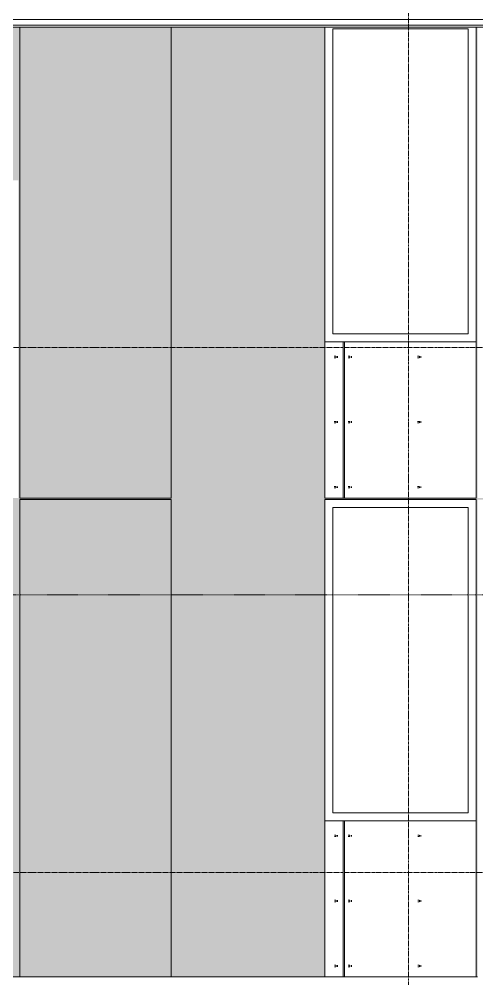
# Model space of a CAD drawing. Header units: inches. Extents: x 9610 to 15331, y -316 to 681.
# Drawn here: x 13869.4 to 13984.4, y 109.2 to 350.5 of the extents above; entities that cross this region are included whole.
import ezdxf

# ---------------------------------------------------------------- set-up
doc = ezdxf.new("R2010")
doc.units = ezdxf.units.IN
doc.header["$MEASUREMENT"] = 0
doc.linetypes.add('Aligning Line 1_8_', pattern=[0.25, 0.125, -0.125])
doc.linetypes.add('Grid Line 1_2_', pattern=[0.875, 0.5, -0.125, 0.125, -0.125])
for name, color, linetype, lineweight in [('A-FLOR-LEVL-1', 51, 'Grid Line 1_2_', 9), ('A-GLAZ-1', 135, 'Continuous', 13), ('A-GLAZ-5', 55, 'Continuous', 9), ('A-WALL-1', 135, 'Continuous', 13), ('A-WALL-PATT-4', 55, 'Continuous', 9), ('G-ANNO-SYMB', 111, 'Aligning Line 1_8_', 9), ('S-GRID-1', 1, 'Grid Line 1_2_', 9)]:
    doc.layers.add(name, color=color, linetype=linetype, lineweight=lineweight)

# ---------------------------------------------------------------- blocks, each defined once
blk = doc.blocks.new('Basic Wall _ EXT - FIBER CEMENT - LARGE - ___-2162457-BUILDING SECTION - NORTH_SOUTH AT ELEVATOR AND COURTYARD - LOOKING EAST')
at = {"layer": 'A-WALL-1'}
for p, q in [((-3399.27, 350.46), (-2067.14, 350.46)), ((-3399.27, 349.02), (-2067.14, 349.02)), ((-3399.08, 348.51), (-2066.96, 348.51))]:
    blk.add_line(p, q, dxfattribs=at)
blk = doc.blocks.new('_THE_ WINDOW _ DOOR - hvac panel - 3rd floor-2113389-BUILDING SECTION - NORTH_SOUTH AT ELEVATOR AND COURTYARD - LOOKING EAST')
at = {"layer": 'A-GLAZ-5'}
h = blk.add_hatch(dxfattribs=at)
h.set_pattern_fill('FP_46', color=256, style=0, pattern_type=2)
h.set_pattern_definition([(180, (-3239.137, 294.812), (-1, 1), [0.5, -1.5]), (90, (-3239.387, 294.562), (1, 1), [0.5, -1.5])])
h.paths.add_polyline_path([(-3213.92, 230.12), (-3213.92, 348.51), (-3251.95, 348.51), (-3251.95, 230.12)], flags=0)
at = {"layer": 'A-GLAZ-1'}
for p, q in [((-3251.95, 348.52), (-3251.95, 230.12)), ((-3213.92, 230.12), (-3213.92, 348.52)), ((-3251.95, 230.12), (-3213.92, 230.12))]:
    blk.add_line(p, q, dxfattribs=at)
blk = doc.blocks.new('_THE_ WINDOW _ DOOR - Window - 3rd Floor-2113392-BUILDING SECTION - NORTH_SOUTH AT ELEVATOR AND COURTYARD - LOOKING EAST')
at = {"layer": 'A-GLAZ-5'}
h = blk.add_hatch(dxfattribs=at)
h.set_pattern_fill('FP_48', color=256, style=0, pattern_type=2)
h.set_pattern_definition([(0, (-3135.57, 287.55), (-38.4, 120.38), [0.392, -38.007]), (0, (-3135.57, 287.95), (-38.4, 120.38), [0.392, -38.007]), (0, (-3135.57, 303.91), (-38.4, 120.38), [0.392, -38.007]), (0, (-3135.57, 304.3), (-38.4, 120.38), [0.392, -38.007]), (0, (-3135.57, 320.27), (-38.4, 120.38), [0.392, -38.007]), (0, (-3135.57, 320.66), (-38.4, 120.38), [0.392, -38.007]), (0, (-3135.57, 336.62), (-38.4, 120.38), [0.392, -38.007]), (0, (-3135.57, 337.02), (-38.4, 120.38), [0.392, -38.007]), (0, (-3135.57, 352.98), (-38.4, 120.38), [0.392, -38.007]), (0, (-3135.57, 353.38), (-38.4, 120.38), [0.392, -38.007]), (0, (-3135.57, 369.34), (-38.4, 120.38), [0.392, -38.007]), (0, (-3135.57, 369.73), (-38.4, 120.375), [0.392, -38.007]), (0, (-3135.57, 385.7), (-38.4, 120.375), [0.392, -38.007]), (0, (-3135.57, 386.09), (-38.4, 120.375), [0.392, -38.007]), (0, (-3135.57, 402.05), (-38.4, 120.375), [0.392, -38.007]), (0, (-3135.57, 402.45), (-38.4, 120.375), [0.392, -38.007]), (0, (-3118.12, 287.55), (-38.4, 120.38), [0.392, -38.007]), (0, (-3118.12, 287.95), (-38.4, 120.38), [0.392, -38.007]), (0, (-3118.12, 303.91), (-38.4, 120.38), [0.392, -38.007]), (0, (-3118.12, 304.3), (-38.4, 120.38), [0.392, -38.007]), (0, (-3118.12, 320.27), (-38.4, 120.38), [0.392, -38.007]), (0, (-3118.12, 320.66), (-38.4, 120.38), [0.392, -38.007]), (0, (-3118.12, 336.62), (-38.4, 120.38), [0.392, -38.007]), (0, (-3118.12, 337.02), (-38.4, 120.38), [0.392, -38.007]), (0, (-3118.12, 352.98), (-38.4, 120.38), [0.392, -38.007]), (0, (-3118.12, 353.38), (-38.4, 120.38), [0.392, -38.007]), (0, (-3118.12, 369.34), (-38.4, 120.375), [0.392, -38.007]), (0, (-3118.12, 369.73), (-38.4, 120.375), [0.392, -38.007]), (0, (-3118.12, 385.7), (-38.4, 120.375), [0.392, -38.007]), (0, (-3118.12, 386.09), (-38.4, 120.375), [0.392, -38.007]), (0, (-3118.12, 402.05), (-38.4, 120.375), [0.392, -38.007]), (0, (-3118.12, 402.45), (-38.4, 120.375), [0.392, -38.007]), (0, (-3100.67, 287.55), (-38.4, 120.38), [0.392, -38.007]), (0, (-3100.67, 287.95), (-38.4, 120.38), [0.392, -38.007]), (0, (-3100.67, 303.91), (-38.4, 120.38), [0.392, -38.007]), (0, (-3100.67, 304.3), (-38.4, 120.38), [0.392, -38.007]), (0, (-3100.67, 320.27), (-38.4, 120.38), [0.392, -38.007]), (0, (-3100.67, 320.66), (-38.4, 120.38), [0.392, -38.007]), (0, (-3100.67, 336.62), (-38.4, 120.38), [0.392, -38.007]), (0, (-3100.67, 337.02), (-38.4, 120.38), [0.392, -38.007]), (0, (-3100.67, 352.98), (-38.4, 120.38), [0.392, -38.007]), (0, (-3100.67, 353.38), (-38.4, 120.38), [0.392, -38.007]), (0, (-3100.67, 369.34), (-38.4, 120.375), [0.392, -38.007]), (0, (-3100.67, 369.73), (-38.4, 120.375), [0.392, -38.007]), (0, (-3100.67, 385.7), (-38.4, 120.375), [0.392, -38.007]), (0, (-3100.67, 386.09), (-38.4, 120.375), [0.392, -38.007]), (0, (-3100.67, 402.05), (-38.4, 120.375), [0.392, -38.007]), (0, (-3100.67, 402.45), (-38.4, 120.375), [0.392, -38.007]), (90, (-3137.31, 285), (-38.4, 2e-15), [120, -0.375]), (90, (-3136.936, 285), (-38.4, 2e-15), [120, -0.375]), (90, (-3135.57, 287.554), (-38.4, 2e-15), [0.392, -119.982]), (90, (-3135.57, 303.91), (-38.4, 2e-15), [0.392, -119.982]), (90, (-3135.57, 320.268), (-38.4, 2e-15), [0.392, -119.982]), (90, (-3135.57, 336.625), (-38.4, 2e-15), [0.392, -119.982]), (90, (-3135.57, 352.982), (-38.4, 2e-15), [0.392, -119.982]), (90, (-3135.57, 369.34), (-38.4, 2e-15), [0.392, -119.982]), (90, (-3135.57, 385.697), (-38.4, 2e-15), [0.392, -119.982]), (90, (-3135.57, 402.054), (-38.4, 2e-15), [0.392, -119.982]), (90, (-3135.177, 287.554), (-38.4, 2e-15), [0.392, -119.982]), (90, (-3135.177, 303.91), (-38.4, 2e-15), [0.392, -119.982]), (90, (-3135.177, 320.268), (-38.4, 2e-15), [0.392, -119.982]), (90, (-3135.177, 336.625), (-38.4, 2e-15), [0.392, -119.982]), (90, (-3135.177, 352.982), (-38.4, 2e-15), [0.392, -119.982]), (90, (-3135.177, 369.34), (-38.4, 2e-15), [0.392, -119.982]), (90, (-3135.177, 385.697), (-38.4, 2e-15), [0.392, -119.982]), (90, (-3135.177, 402.054), (-38.4, 2e-15), [0.392, -119.982]), (90, (-3118.12, 287.554), (-38.4, 2e-15), [0.392, -119.982]), (90, (-3118.12, 303.91), (-38.4, 2e-15), [0.392, -119.982]), (90, (-3118.12, 320.268), (-38.4, 2e-15), [0.392, -119.982]), (90, (-3118.12, 336.625), (-38.4, 2e-15), [0.392, -119.982]), (90, (-3118.12, 352.982), (-38.4, 2e-15), [0.392, -119.982]), (90, (-3118.12, 369.34), (-38.4, 2e-15), [0.392, -119.982]), (90, (-3118.12, 385.697), (-38.4, 2e-15), [0.392, -119.982]), (90, (-3118.12, 402.054), (-38.4, 2e-15), [0.392, -119.982]), (90, (-3117.727, 287.554), (-38.4, 2e-15), [0.392, -119.982]), (90, (-3117.727, 303.91), (-38.4, 2e-15), [0.392, -119.982]), (90, (-3117.727, 320.268), (-38.4, 2e-15), [0.392, -119.982]), (90, (-3117.727, 336.625), (-38.4, 2e-15), [0.392, -119.982]), (90, (-3117.727, 352.982), (-38.4, 2e-15), [0.392, -119.982]), (90, (-3117.727, 369.34), (-38.4, 2e-15), [0.392, -119.982]), (90, (-3117.727, 385.697), (-38.4, 2e-15), [0.392, -119.982]), (90, (-3117.727, 402.054), (-38.4, 2e-15), [0.392, -119.982]), (90, (-3100.67, 287.554), (-38.4, 2e-15), [0.392, -119.982]), (90, (-3100.67, 303.91), (-38.4, 2e-15), [0.392, -119.982]), (90, (-3100.67, 320.268), (-38.4, 2e-15), [0.392, -119.982]), (90, (-3100.67, 336.625), (-38.4, 2e-15), [0.392, -119.982]), (90, (-3100.67, 352.982), (-38.4, 2e-15), [0.392, -119.982]), (90, (-3100.67, 369.34), (-38.4, 2e-15), [0.392, -119.982]), (90, (-3100.67, 385.697), (-38.4, 2e-15), [0.392, -119.982]), (90, (-3100.67, 402.054), (-38.4, 2e-15), [0.392, -119.982]), (90, (-3100.277, 287.554), (-38.4, 2e-15), [0.392, -119.982]), (90, (-3100.277, 303.91), (-38.4, 2e-15), [0.392, -119.982]), (90, (-3100.277, 320.268), (-38.4, 2e-15), [0.392, -119.982]), (90, (-3100.277, 336.625), (-38.4, 2e-15), [0.392, -119.982]), (90, (-3100.277, 352.982), (-38.4, 2e-15), [0.392, -119.982]), (90, (-3100.277, 369.34), (-38.4, 2e-15), [0.392, -119.982]), (90, (-3100.277, 385.697), (-38.4, 2e-15), [0.392, -119.982]), (90, (-3100.277, 402.054), (-38.4, 2e-15), [0.392, -119.982]), (180, (-3098.91, 284.62), (-38.4, 120.38), [38.025, -0.375]), (180, (-3098.91, 285), (-38.4, 120.38), [38.025, -0.375])])
h.paths.add_polyline_path([(-3137.31, 230.12), (-3137.31, 269.37), (-3175.34, 269.37), (-3175.34, 230.12)], flags=0)
at = {"layer": 'A-GLAZ-1'}
for p, q in [((-3175.34, 348.52), (-3175.34, 269.37)), ((-3173.34, 271.37), (-3173.34, 348.12)), ((-3173.34, 348.12), (-3139.31, 348.12)), ((-3139.31, 348.12), (-3139.31, 271.37)), ((-3137.31, 269.37), (-3137.31, 348.52)), ((-3139.31, 271.37), (-3173.34, 271.37)), ((-3175.34, 269.37), (-3137.31, 269.37)), ((-3175.34, 269.37), (-3175.34, 230.12)), ((-3137.31, 230.12), (-3137.31, 269.37)), ((-3175.34, 230.12), (-3137.31, 230.12))]:
    blk.add_line(p, q, dxfattribs=at)
blk = doc.blocks.new('_THE_ WINDOW _ DOOR - Window - 2nd Floor-V56-BUILDING SECTION - NORTH_SOUTH AT ELEVATOR AND COURTYARD - LOOKING EAST')
at = {"layer": 'A-GLAZ-5'}
h = blk.add_hatch(dxfattribs=at)
h.set_pattern_fill('FP_44', color=256, style=0, pattern_type=2)
h.set_pattern_definition([(180, (-2140.28, 167.18), (38.4, 120.38), [0.392, -38.007]), (180, (-2140.28, 167.57), (38.4, 120.38), [0.392, -38.007]), (180, (-2140.28, 183.54), (38.4, 120.38), [0.392, -38.007]), (180, (-2140.28, 183.93), (38.4, 120.38), [0.392, -38.007]), (180, (-2140.28, 199.89), (38.4, 120.38), [0.392, -38.007]), (180, (-2140.28, 200.29), (38.4, 120.38), [0.392, -38.007]), (180, (-2140.28, 216.25), (38.4, 120.38), [0.392, -38.007]), (180, (-2140.28, 216.64), (38.4, 120.38), [0.392, -38.007]), (180, (-2140.28, 232.61), (38.4, 120.38), [0.392, -38.007]), (180, (-2140.28, 233), (38.4, 120.38), [0.392, -38.007]), (180, (-2140.28, 248.96), (38.4, 120.38), [0.392, -38.007]), (180, (-2140.28, 249.36), (38.4, 120.375), [0.392, -38.007]), (180, (-2140.28, 265.32), (38.4, 120.375), [0.392, -38.007]), (180, (-2140.28, 265.71), (38.4, 120.375), [0.392, -38.007]), (180, (-2140.28, 281.68), (38.4, 120.375), [0.392, -38.007]), (180, (-2140.28, 282.07), (38.4, 120.375), [0.392, -38.007]), (180, (-2157.73, 167.18), (38.4, 120.38), [0.392, -38.007]), (180, (-2157.73, 167.57), (38.4, 120.38), [0.392, -38.007]), (180, (-2157.73, 183.54), (38.4, 120.38), [0.392, -38.007]), (180, (-2157.73, 183.93), (38.4, 120.38), [0.392, -38.007]), (180, (-2157.73, 199.89), (38.4, 120.38), [0.392, -38.007]), (180, (-2157.73, 200.29), (38.4, 120.38), [0.392, -38.007]), (180, (-2157.73, 216.25), (38.4, 120.38), [0.392, -38.007]), (180, (-2157.73, 216.64), (38.4, 120.38), [0.392, -38.007]), (180, (-2157.73, 232.61), (38.4, 120.38), [0.392, -38.007]), (180, (-2157.73, 233), (38.4, 120.38), [0.392, -38.007]), (180, (-2157.73, 248.96), (38.4, 120.375), [0.392, -38.007]), (180, (-2157.73, 249.36), (38.4, 120.375), [0.392, -38.007]), (180, (-2157.73, 265.32), (38.4, 120.375), [0.392, -38.007]), (180, (-2157.73, 265.71), (38.4, 120.375), [0.392, -38.007]), (180, (-2157.73, 281.68), (38.4, 120.375), [0.392, -38.007]), (180, (-2157.73, 282.07), (38.4, 120.375), [0.392, -38.007]), (180, (-2175.18, 167.18), (38.4, 120.38), [0.392, -38.007]), (180, (-2175.18, 167.57), (38.4, 120.38), [0.392, -38.007]), (180, (-2175.18, 183.54), (38.4, 120.38), [0.392, -38.007]), (180, (-2175.18, 183.93), (38.4, 120.38), [0.392, -38.007]), (180, (-2175.18, 199.89), (38.4, 120.38), [0.392, -38.007]), (180, (-2175.18, 200.29), (38.4, 120.38), [0.392, -38.007]), (180, (-2175.18, 216.25), (38.4, 120.38), [0.392, -38.007]), (180, (-2175.18, 216.64), (38.4, 120.38), [0.392, -38.007]), (180, (-2175.18, 232.61), (38.4, 120.38), [0.392, -38.007]), (180, (-2175.18, 233), (38.4, 120.38), [0.392, -38.007]), (180, (-2175.18, 248.96), (38.4, 120.375), [0.392, -38.007]), (180, (-2175.18, 249.36), (38.4, 120.375), [0.392, -38.007]), (180, (-2175.18, 265.32), (38.4, 120.375), [0.392, -38.007]), (180, (-2175.18, 265.71), (38.4, 120.375), [0.392, -38.007]), (180, (-2175.18, 281.68), (38.4, 120.375), [0.392, -38.007]), (180, (-2175.18, 282.07), (38.4, 120.375), [0.392, -38.007]), (90, (-2138.536, 164.625), (38.4, -2e-15), [120, -0.375]), (90, (-2138.91, 164.625), (38.4, -2e-15), [120, -0.375]), (90, (-2140.277, 167.18), (38.4, -2e-15), [0.392, -119.982]), (90, (-2140.277, 183.536), (38.4, -2e-15), [0.392, -119.982]), (90, (-2140.277, 199.893), (38.4, -2e-15), [0.392, -119.982]), (90, (-2140.277, 216.25), (38.4, -2e-15), [0.392, -119.982]), (90, (-2140.277, 232.607), (38.4, -2e-15), [0.392, -119.982]), (90, (-2140.277, 248.964), (38.4, -2e-15), [0.392, -119.982]), (90, (-2140.277, 265.322), (38.4, -2e-15), [0.392, -119.982]), (90, (-2140.277, 281.68), (38.4, -2e-15), [0.392, -119.982]), (90, (-2140.67, 167.18), (38.4, -2e-15), [0.392, -119.982]), (90, (-2140.67, 183.536), (38.4, -2e-15), [0.392, -119.982]), (90, (-2140.67, 199.893), (38.4, -2e-15), [0.392, -119.982]), (90, (-2140.67, 216.25), (38.4, -2e-15), [0.392, -119.982]), (90, (-2140.67, 232.607), (38.4, -2e-15), [0.392, -119.982]), (90, (-2140.67, 248.964), (38.4, -2e-15), [0.392, -119.982]), (90, (-2140.67, 265.322), (38.4, -2e-15), [0.392, -119.982]), (90, (-2140.67, 281.68), (38.4, -2e-15), [0.392, -119.982]), (90, (-2157.727, 167.18), (38.4, -2e-15), [0.392, -119.982]), (90, (-2157.727, 183.536), (38.4, -2e-15), [0.392, -119.982]), (90, (-2157.727, 199.893), (38.4, -2e-15), [0.392, -119.982]), (90, (-2157.727, 216.25), (38.4, -2e-15), [0.392, -119.982]), (90, (-2157.727, 232.607), (38.4, -2e-15), [0.392, -119.982]), (90, (-2157.727, 248.964), (38.4, -2e-15), [0.392, -119.982]), (90, (-2157.727, 265.322), (38.4, -2e-15), [0.392, -119.982]), (90, (-2157.727, 281.68), (38.4, -2e-15), [0.392, -119.982]), (90, (-2158.12, 167.18), (38.4, -2e-15), [0.392, -119.982]), (90, (-2158.12, 183.536), (38.4, -2e-15), [0.392, -119.982]), (90, (-2158.12, 199.893), (38.4, -2e-15), [0.392, -119.982]), (90, (-2158.12, 216.25), (38.4, -2e-15), [0.392, -119.982]), (90, (-2158.12, 232.607), (38.4, -2e-15), [0.392, -119.982]), (90, (-2158.12, 248.964), (38.4, -2e-15), [0.392, -119.982]), (90, (-2158.12, 265.322), (38.4, -2e-15), [0.392, -119.982]), (90, (-2158.12, 281.68), (38.4, -2e-15), [0.392, -119.982]), (90, (-2175.177, 167.18), (38.4, -2e-15), [0.392, -119.982]), (90, (-2175.177, 183.536), (38.4, -2e-15), [0.392, -119.982]), (90, (-2175.177, 199.893), (38.4, -2e-15), [0.392, -119.982]), (90, (-2175.177, 216.25), (38.4, -2e-15), [0.392, -119.982]), (90, (-2175.177, 232.607), (38.4, -2e-15), [0.392, -119.982]), (90, (-2175.177, 248.964), (38.4, -2e-15), [0.392, -119.982]), (90, (-2175.177, 265.322), (38.4, -2e-15), [0.392, -119.982]), (90, (-2175.177, 281.68), (38.4, -2e-15), [0.392, -119.982]), (90, (-2175.57, 167.18), (38.4, -2e-15), [0.392, -119.982]), (90, (-2175.57, 183.536), (38.4, -2e-15), [0.392, -119.982]), (90, (-2175.57, 199.893), (38.4, -2e-15), [0.392, -119.982]), (90, (-2175.57, 216.25), (38.4, -2e-15), [0.392, -119.982]), (90, (-2175.57, 232.607), (38.4, -2e-15), [0.392, -119.982]), (90, (-2175.57, 248.964), (38.4, -2e-15), [0.392, -119.982]), (90, (-2175.57, 265.322), (38.4, -2e-15), [0.392, -119.982]), (90, (-2175.57, 281.68), (38.4, -2e-15), [0.392, -119.982]), (0, (-2176.94, 164.25), (38.4, 120.38), [38.025, -0.375]), (0, (-2176.94, 164.62), (38.4, 120.38), [38.025, -0.375])])
h.paths.add_polyline_path([(-2113.54, 109.75), (-2100.51, 109.75), (-2100.51, 149), (-2138.54, 149), (-2138.54, 109.75)], flags=0)
at = {"layer": 'A-GLAZ-1'}
for p, q in [((-2138.54, 229.75), (-2138.54, 149)), ((-2100.51, 229.75), (-2138.54, 229.75)), ((-2100.51, 149), (-2100.51, 229.75)), ((-2136.54, 227.75), (-2102.51, 227.75)), ((-2136.54, 151), (-2136.54, 227.75)), ((-2102.51, 227.75), (-2102.51, 151)), ((-2102.51, 151), (-2136.54, 151)), ((-2138.54, 149), (-2100.51, 149)), ((-2138.54, 149), (-2138.54, 109.75)), ((-2100.51, 109.75), (-2100.51, 149)), ((-2138.54, 109.75), (-2100.51, 109.75))]:
    blk.add_line(p, q, dxfattribs=at)
blk = doc.blocks.new('_THE_ WINDOW _ DOOR - hvac panel - 2nd floor-V89-BUILDING SECTION - NORTH_SOUTH AT ELEVATOR AND COURTYARD - LOOKING EAST')
at = {"layer": 'A-GLAZ-5'}
h = blk.add_hatch(dxfattribs=at)
h.set_pattern_fill('FP_85', color=256, style=0, pattern_type=2)
h.set_pattern_definition([(180, (-3239.137, 174.437), (-1, 1), [0.5, -1.5]), (90, (-3239.387, 174.187), (1, 1), [0.5, -1.5])])
h.paths.add_polyline_path([(-3213.92, 109.75), (-3213.92, 229.75), (-3251.95, 229.75), (-3251.95, 109.75), (-3218.83, 109.75)], flags=0)
at = {"layer": 'A-GLAZ-1'}
for p, q in [((-3251.95, 109.75), (-3251.95, 229.75)), ((-3213.92, 229.75), (-3251.95, 229.75)), ((-3213.92, 229.75), (-3213.92, 109.75)), ((-3213.92, 109.75), (-3251.95, 109.75))]:
    blk.add_line(p, q, dxfattribs=at)

msp = doc.modelspace()

# ---------------------------------------------------------------- hatches: boundary and pattern name
at = {"layer": 'A-WALL-PATT-4'}
h = msp.add_hatch(dxfattribs=at)
h.set_pattern_fill('FP_38', color=256, style=0, pattern_type=2)
h.set_pattern_definition([(0, (15061.12, 112.3), (-38.4, 120.375), [0.392, -38.007]), (0, (15061.12, 112.7), (-38.4, 120.375), [0.392, -38.007]), (0, (15061.12, 128.66), (-38.4, 120.375), [0.392, -38.007]), (0, (15061.12, 129.05), (-38.4, 120.375), [0.392, -38.007]), (0, (15061.12, 145.02), (-38.4, 120.375), [0.392, -38.007]), (0, (15061.12, 145.41), (-38.4, 120.375), [0.392, -38.007]), (0, (15061.12, 161.38), (-38.4, 120.375), [0.392, -38.007]), (0, (15061.12, 161.77), (-38.4, 120.375), [0.392, -38.007]), (0, (15061.12, 177.73), (-38.4, 120.375), [0.392, -38.007]), (0, (15061.12, 178.12), (-38.4, 120.375), [0.392, -38.007]), (0, (15061.12, 194.09), (-38.4, 120.375), [0.392, -38.007]), (0, (15061.12, 194.48), (-38.4, 120.375), [0.392, -38.007]), (0, (15061.12, 210.45), (-38.4, 120.375), [0.392, -38.007]), (0, (15061.12, 210.84), (-38.4, 120.375), [0.392, -38.007]), (0, (15061.12, 226.8), (-38.4, 120.375), [0.392, -38.007]), (0, (15061.12, 227.2), (-38.4, 120.375), [0.392, -38.007]), (0, (15078.57, 112.3), (-38.4, 120.375), [0.392, -38.007]), (0, (15078.57, 112.7), (-38.4, 120.375), [0.392, -38.007]), (0, (15078.57, 128.66), (-38.4, 120.375), [0.392, -38.007]), (0, (15078.57, 129.05), (-38.4, 120.375), [0.392, -38.007]), (0, (15078.57, 145.02), (-38.4, 120.375), [0.392, -38.007]), (0, (15078.57, 145.41), (-38.4, 120.375), [0.392, -38.007]), (0, (15078.57, 161.38), (-38.4, 120.375), [0.392, -38.007]), (0, (15078.57, 161.77), (-38.4, 120.375), [0.392, -38.007]), (0, (15078.57, 177.73), (-38.4, 120.375), [0.392, -38.007]), (0, (15078.57, 178.12), (-38.4, 120.375), [0.392, -38.007]), (0, (15078.57, 194.09), (-38.4, 120.375), [0.392, -38.007]), (0, (15078.57, 194.48), (-38.4, 120.375), [0.392, -38.007]), (0, (15078.57, 210.45), (-38.4, 120.375), [0.392, -38.007]), (0, (15078.57, 210.84), (-38.4, 120.375), [0.392, -38.007]), (0, (15078.57, 226.8), (-38.4, 120.375), [0.392, -38.007]), (0, (15078.57, 227.2), (-38.4, 120.375), [0.392, -38.007]), (0, (15096.02, 112.3), (-38.4, 120.375), [0.392, -38.007]), (0, (15096.02, 112.7), (-38.4, 120.375), [0.392, -38.007]), (0, (15096.02, 128.66), (-38.4, 120.375), [0.392, -38.007]), (0, (15096.02, 129.05), (-38.4, 120.375), [0.392, -38.007]), (0, (15096.02, 145.02), (-38.4, 120.375), [0.392, -38.007]), (0, (15096.02, 145.41), (-38.4, 120.375), [0.392, -38.007]), (0, (15096.02, 161.38), (-38.4, 120.375), [0.392, -38.007]), (0, (15096.02, 161.77), (-38.4, 120.375), [0.392, -38.007]), (0, (15096.02, 177.73), (-38.4, 120.375), [0.392, -38.007]), (0, (15096.02, 178.12), (-38.4, 120.375), [0.392, -38.007]), (0, (15096.02, 194.09), (-38.4, 120.375), [0.392, -38.007]), (0, (15096.02, 194.48), (-38.4, 120.375), [0.392, -38.007]), (0, (15096.02, 210.45), (-38.4, 120.375), [0.392, -38.007]), (0, (15096.02, 210.84), (-38.4, 120.375), [0.392, -38.007]), (0, (15096.02, 226.8), (-38.4, 120.375), [0.392, -38.007]), (0, (15096.02, 227.2), (-38.4, 120.375), [0.392, -38.007]), (90, (15059.38, 109.75), (-38.4, 2e-15), [120, -0.375]), (90, (15059.755, 109.75), (-38.4, 2e-15), [120, -0.375]), (90, (15061.12, 112.304), (-38.4, 2e-15), [0.392, -119.982]), (90, (15061.12, 128.66), (-38.4, 2e-15), [0.392, -119.982]), (90, (15061.12, 145.018), (-38.4, 2e-15), [0.392, -119.982]), (90, (15061.12, 161.375), (-38.4, 2e-15), [0.392, -119.982]), (90, (15061.12, 177.732), (-38.4, 2e-15), [0.392, -119.982]), (90, (15061.12, 194.09), (-38.4, 2e-15), [0.392, -119.982]), (90, (15061.12, 210.447), (-38.4, 2e-15), [0.392, -119.982]), (90, (15061.12, 226.804), (-38.4, 2e-15), [0.392, -119.982]), (90, (15061.514, 112.304), (-38.4, 2e-15), [0.392, -119.982]), (90, (15061.514, 128.66), (-38.4, 2e-15), [0.392, -119.982]), (90, (15061.514, 145.018), (-38.4, 2e-15), [0.392, -119.982]), (90, (15061.514, 161.375), (-38.4, 2e-15), [0.392, -119.982]), (90, (15061.514, 177.732), (-38.4, 2e-15), [0.392, -119.982]), (90, (15061.514, 194.09), (-38.4, 2e-15), [0.392, -119.982]), (90, (15061.514, 210.447), (-38.4, 2e-15), [0.392, -119.982]), (90, (15061.514, 226.804), (-38.4, 2e-15), [0.392, -119.982]), (90, (15078.57, 112.304), (-38.4, 2e-15), [0.392, -119.982]), (90, (15078.57, 128.66), (-38.4, 2e-15), [0.392, -119.982]), (90, (15078.57, 145.018), (-38.4, 2e-15), [0.392, -119.982]), (90, (15078.57, 161.375), (-38.4, 2e-15), [0.392, -119.982]), (90, (15078.57, 177.732), (-38.4, 2e-15), [0.392, -119.982]), (90, (15078.57, 194.09), (-38.4, 2e-15), [0.392, -119.982]), (90, (15078.57, 210.447), (-38.4, 2e-15), [0.392, -119.982]), (90, (15078.57, 226.804), (-38.4, 2e-15), [0.392, -119.982]), (90, (15078.964, 112.304), (-38.4, 2e-15), [0.392, -119.982]), (90, (15078.964, 128.66), (-38.4, 2e-15), [0.392, -119.982]), (90, (15078.964, 145.018), (-38.4, 2e-15), [0.392, -119.982]), (90, (15078.964, 161.375), (-38.4, 2e-15), [0.392, -119.982]), (90, (15078.964, 177.732), (-38.4, 2e-15), [0.392, -119.982]), (90, (15078.964, 194.09), (-38.4, 2e-15), [0.392, -119.982]), (90, (15078.964, 210.447), (-38.4, 2e-15), [0.392, -119.982]), (90, (15078.964, 226.804), (-38.4, 2e-15), [0.392, -119.982]), (90, (15096.02, 112.304), (-38.4, 2e-15), [0.392, -119.982]), (90, (15096.02, 128.66), (-38.4, 2e-15), [0.392, -119.982]), (90, (15096.02, 145.018), (-38.4, 2e-15), [0.392, -119.982]), (90, (15096.02, 161.375), (-38.4, 2e-15), [0.392, -119.982]), (90, (15096.02, 177.732), (-38.4, 2e-15), [0.392, -119.982]), (90, (15096.02, 194.09), (-38.4, 2e-15), [0.392, -119.982]), (90, (15096.02, 210.447), (-38.4, 2e-15), [0.392, -119.982]), (90, (15096.02, 226.804), (-38.4, 2e-15), [0.392, -119.982]), (90, (15096.414, 112.304), (-38.4, 2e-15), [0.392, -119.982]), (90, (15096.414, 128.66), (-38.4, 2e-15), [0.392, -119.982]), (90, (15096.414, 145.018), (-38.4, 2e-15), [0.392, -119.982]), (90, (15096.414, 161.375), (-38.4, 2e-15), [0.392, -119.982]), (90, (15096.414, 177.732), (-38.4, 2e-15), [0.392, -119.982]), (90, (15096.414, 194.09), (-38.4, 2e-15), [0.392, -119.982]), (90, (15096.414, 210.447), (-38.4, 2e-15), [0.392, -119.982]), (90, (15096.414, 226.804), (-38.4, 2e-15), [0.392, -119.982]), (180, (15097.78, 109.38), (-38.4, 120.375), [38.025, -0.375]), (180, (15097.78, 109.75), (-38.4, 120.375), [38.025, -0.375])])
h.paths.add_polyline_path([(14675.75, 109.75), (14675.76, 229.75), (14713.78, 229.75), (14713.78, 109.75), (14752.55, 109.75), (14752.55, 229.75), (14790.58, 229.75), (14790.58, 109.75), (14829.35, 109.75), (14829.35, 229.75), (14867.38, 229.75), (14867.38, 109.75), (14867.75, 109.75), (14867.76, 229.75), (14905.78, 229.75), (14905.78, 109.75), (14982.95, 109.75), (14982.95, 229.75), (15020.98, 229.75), (15020.98, 109.75), (15053.57, 109.75), (15053.57, 348.51), (15020.98, 348.51), (15020.98, 230.12), (14982.95, 230.12), (14982.95, 348.51), (14905.78, 348.51), (14905.78, 230.12), (14790.95, 230.12), (14790.95, 310), (14829.35, 310), (14829.35, 348.51), (14790.58, 348.51), (14790.58, 230.12), (14752.55, 230.12), (14752.55, 348.51), (14713.78, 348.51), (14713.78, 230.12), (14675.75, 230.12), (14675.75, 348.51), (14675.38, 348.51), (14675.38, 230.12), (14637.35, 230.12), (14637.35, 348.51), (14560.18, 348.51), (14560.18, 230.12), (14522.15, 230.12), (14522.15, 348.51), (14521.78, 348.51), (14521.78, 230.12), (14483.75, 230.12), (14483.75, 348.51), (14444.98, 348.51), (14444.98, 230.12), (14406.95, 230.12), (14406.95, 348.51), (14406.58, 348.51), (14406.58, 230.12), (14368.55, 230.12), (14368.55, 348.51), (14329.78, 348.51), (14329.78, 310), (14368.37, 310), (14368.37, 230.12), (14253.35, 230.12), (14253.35, 348.51), (14176.18, 348.51), (14176.18, 230.12), (14138.15, 230.12), (14138.15, 348.51), (14137.78, 348.51), (14137.78, 230.12), (14099.75, 230.12), (14099.75, 348.51), (14099.38, 348.51), (14099.38, 230.12), (14061.35, 230.12), (14061.35, 348.51), (14022.58, 348.51), (14022.58, 230.12), (13984.55, 230.12), (13984.55, 348.51), (13984.18, 348.51), (13984.18, 230.12), (13946.15, 230.12), (13946.15, 348.51), (13907.57, 348.51), (13907.57, 230.12), (13869.54, 230.12), (13869.54, 348.51), (13830.58, 348.51), (13830.58, 310), (13869.17, 310), (13869.17, 230.12), (13754.15, 230.12), (13754.15, 348.51), (13722.37, 348.55), (13722.06, 348.88), (13722.09, 348.9), (13722.28, 348.9), (13722.19, 349.06), (13722.19, 350.44), (13721.44, 350.5), (13721.44, 230.12), (13718.69, 230.12), (13718.69, 109.75), (13754.15, 109.75), (13754.15, 229.75), (13792.18, 229.75), (13792.18, 109.75), (13792.55, 109.75), (13792.55, 229.75), (13830.58, 229.75), (13830.58, 109.75), (13869.54, 109.75), (13869.54, 229.75), (13907.57, 229.75), (13907.57, 109.75), (13946.15, 109.75), (13946.15, 229.75), (13984.18, 229.75), (13984.18, 109.75), (13984.55, 109.75), (13984.55, 229.75), (14022.58, 229.75), (14022.58, 109.75), (14022.77, 109.75), (14022.77, 178), (14061.35, 178), (14061.35, 229.75), (14099.38, 229.75), (14099.38, 178), (14099.75, 178), (14099.75, 229.75), (14137.78, 229.75), (14137.78, 109.75), (14138.15, 109.75), (14138.15, 229.75), (14176.18, 229.75), (14176.18, 109.75), (14214.95, 109.75), (14214.95, 229.75), (14252.98, 229.75), (14252.98, 109.75), (14291.75, 109.75), (14291.75, 229.75), (14329.78, 229.75), (14329.78, 109.75), (14368.55, 109.75), (14368.55, 229.75), (14406.58, 229.75), (14406.58, 109.75), (14406.95, 109.75), (14406.95, 229.75), (14444.98, 229.75), (14444.98, 109.75), (14445.17, 109.75), (14445.17, 178), (14483.75, 178), (14483.75, 229.75), (14521.78, 229.75), (14521.78, 178), (14559.99, 178), (14559.99, 109.75), (14560.55, 109.75), (14560.55, 229.75), (14598.58, 229.75), (14598.58, 109.75), (14637.35, 109.75), (14637.35, 229.75), (14675.38, 229.75), (14675.38, 109.75)], flags=0)
h.paths.add_polyline_path([(13719.12, 109.81), (13719.12, 230.06), (13720.69, 230.05), (13720.69, 109.81), (13719.69, 109.81)], flags=0)
h.paths.add_polyline_path([(13712.57, 136), (13713.19, 136), (13713.19, 230.12), (13712.57, 230.12), (13712.57, 139.25)], flags=0)
h.paths.add_polyline_path([(13792.18, 310), (13792.55, 310), (13792.55, 348.51), (13792.18, 348.51), (13792.18, 343.62)], flags=0)
h.paths.add_polyline_path([(14867.38, 310), (14867.75, 310), (14867.75, 348.51), (14867.38, 348.47), (14867.38, 343.12)], flags=0)
h.paths.add_polyline_path([(14291.75, 310), (14291.75, 348.51), (14291.38, 348.51), (14291.38, 310), (14291.57, 310)], flags=0)

# ---------------------------------------------------------------- linework, layer by layer
at = {"layer": 'A-FLOR-LEVL-1'}
for p, q in [((12953.53, 268), (15306.53, 268)), ((12953.53, 136), (15306.53, 136))]:
    msp.add_line(p, q, dxfattribs=at)
at = {"layer": 'A-WALL-1'}
for p, q in [((13869.54, 230.12), (13869.54, 348.52)), ((13907.57, 348.52), (13907.57, 230.12)), ((13946.15, 230.12), (13946.15, 269.37)), ((13984.18, 269.37), (13984.18, 230.12)), ((13907.57, 230.12), (13869.54, 230.12)), ((13869.54, 109.75), (13869.54, 229.75)), ((13869.54, 229.75), (13907.57, 229.75)), ((13907.57, 229.75), (13907.57, 109.75)), ((13984.18, 230.12), (13946.15, 230.12)), ((13946.15, 109.75), (13946.15, 149)), ((13984.18, 149), (13984.18, 109.75)), ((13830.58, 109.75), (13869.54, 109.75)), ((13907.57, 109.75), (13946.15, 109.75)), ((13984.18, 109.75), (13984.55, 109.75))]:
    msp.add_line(p, q, dxfattribs=at)
at = {"layer": 'G-ANNO-SYMB'}
msp.add_line((15210.55, 205.76), (13049.45, 205.76), dxfattribs=at)
at = {"layer": 'S-GRID-1'}
msp.add_line((13967.17, -159.84), (13967.17, 470.5), dxfattribs=at)

# ---------------------------------------------------------------- block references
at = {"layer": 'A-GLAZ-1'}
for name, p in [('_THE_ WINDOW _ DOOR - hvac panel - 3rd floor-2113389-BUILDING SECTION - NORTH_SOUTH AT ELEVATOR AND COURTYARD - LOOKING EAST', (17121.49, 0)), ('_THE_ WINDOW _ DOOR - Window - 3rd Floor-2113392-BUILDING SECTION - NORTH_SOUTH AT ELEVATOR AND COURTYARD - LOOKING EAST', (17121.49, 0)), ('_THE_ WINDOW _ DOOR - hvac panel - 2nd floor-V89-BUILDING SECTION - NORTH_SOUTH AT ELEVATOR AND COURTYARD - LOOKING EAST', (17121.49, 0)), ('_THE_ WINDOW _ DOOR - Window - 2nd Floor-V56-BUILDING SECTION - NORTH_SOUTH AT ELEVATOR AND COURTYARD - LOOKING EAST', (16084.69, 0))]:
    msp.add_blockref(name, p, dxfattribs=at)
at = {"layer": 'A-WALL-1'}
msp.add_blockref('Basic Wall _ EXT - FIBER CEMENT - LARGE - ___-2162457-BUILDING SECTION - NORTH_SOUTH AT ELEVATOR AND COURTYARD - LOOKING EAST', (17121.49, 0), dxfattribs=at)

doc.saveas('drawing.dxf')
